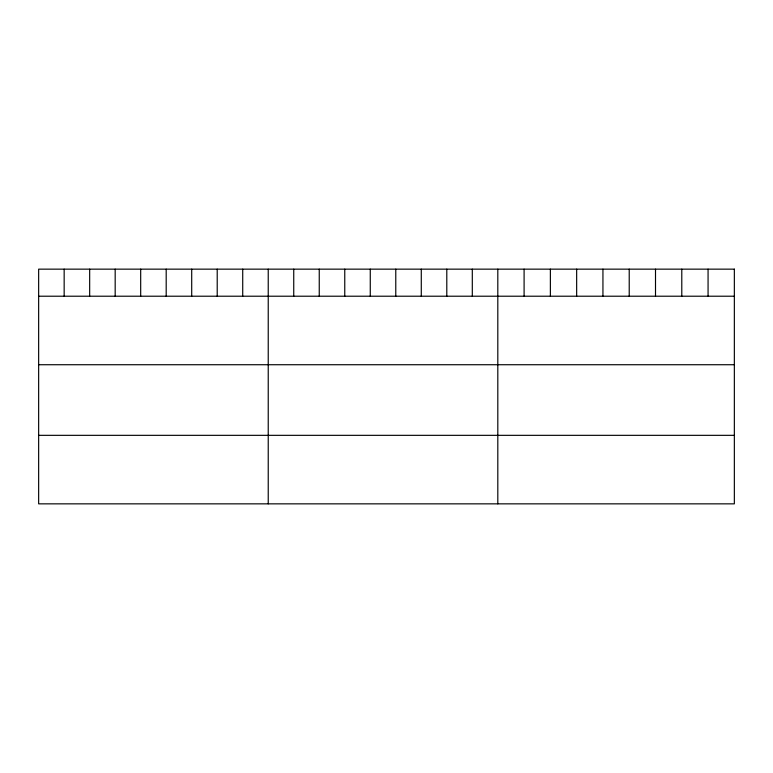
<?xml version="1.0" encoding="UTF-8"?>
<svg xmlns="http://www.w3.org/2000/svg" width="773" height="773" viewBox="0 0 773 773"><rect width="100%" height="100%" fill="white"/><g stroke="black" fill="none" stroke-linecap="round" stroke-linejoin="round"><path stroke-width="1.16" d="M38.65 296.214L734.35 296.214M38.65 364.73L734.35 364.73M38.65 435.334L734.35 435.334M708.068 269.149L708.068 296.214M681.786 269.149L681.786 296.214M655.504 269.149L655.504 296.214M629.222 269.149L629.222 296.214M602.94 269.149L602.94 296.214M576.658 269.149L576.658 296.214M550.376 269.149L550.376 296.214M524.094 269.149L524.094 296.214M497.812 269.149L497.812 503.851M472.303 269.149L472.303 296.214M446.794 269.149L446.794 296.214M421.285 269.149L421.285 296.214M395.776 269.149L395.776 296.214M370.267 269.149L370.267 296.214M344.758 269.149L344.758 296.214M319.249 269.149L319.249 296.214M293.74 269.149L293.74 296.214M268.231 269.149L268.231 503.851M242.722 269.149L242.722 296.214M217.213 269.149L217.213 296.214M191.704 269.149L191.704 296.214M166.195 269.149L166.195 296.214M140.686 269.149L140.686 296.214M115.177 269.149L115.177 296.214M89.668 269.149L89.668 296.214M64.159 269.149L64.159 296.214M734.35 269.149L38.65 269.149L38.65 503.851L734.35 503.851L734.35 269.149"/></g></svg>
